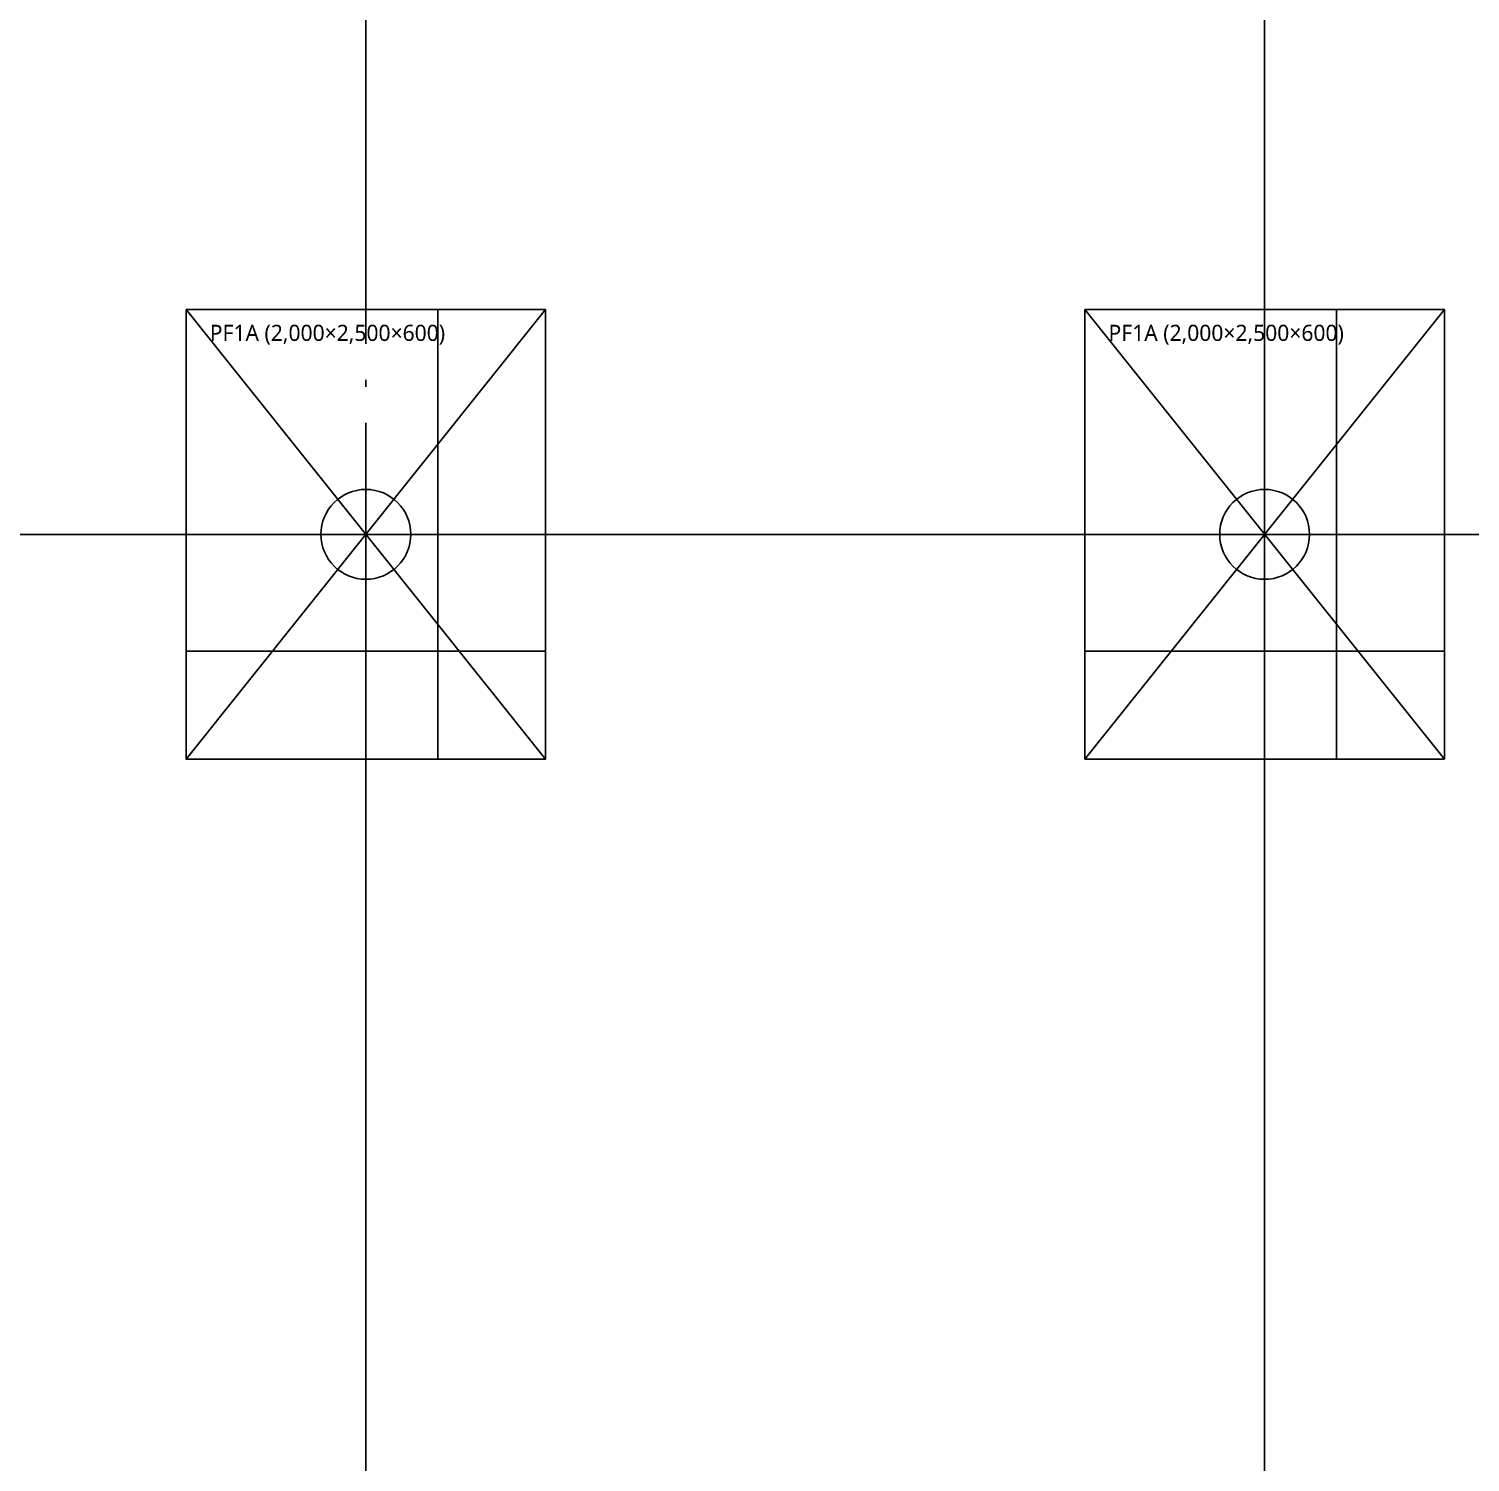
# Model space of a CAD drawing. Header units: millimetres. Extents: x -734060 to 504600, y -7739 to 118800.
# Drawn here: x -235775 to -227756, y 44239 to 52212 of the extents above; entities that cross this region are included whole.
import ezdxf
from ezdxf.enums import TextEntityAlignment as Align
from ezdxf.lldxf.tags import DXFTag

# ---------------------------------------------------------------- set-up
doc = ezdxf.new("R2010")
doc.units = ezdxf.units.MM
doc.header["$LTSCALE"] = 200
for name, pattern in [('CEN-GAUN', [32.2, 30, -1, 0.2, -1]), ('CONTINOUS', [0]), ('H3', [3, 2, -1])]:
    doc.linetypes.add(name, pattern=pattern)
doc.layers.get('DEFPOINTS').update_dxf_attribs({"color": 137})
for name, color, linetype in [('0-PIPE', 7, 'Continuous'), ('0-기초', 4, 'H3'), ('CEN', 1, 'CEN-GAUN'), ('HAT-INS', 250, 'Continuous'), ('S-COL', 2, 'Continuous')]:
    doc.layers.add(name, color=color, linetype=linetype)
doc.styles.add('스타일1', font='malgun.ttf')
tags = doc.linetypes.add('DH-HID2', pattern=[1.2, 0.8, -0.4]).pattern_tags.tags
tags[6:7] = [DXFTag(74, 4), DXFTag(75, 0), DXFTag(340, '0'), DXFTag(46, 1.0), DXFTag(50, 0.0), DXFTag(44, 0.0), DXFTag(45, 0.0)]
tags[4:5] = [DXFTag(74, 4), DXFTag(75, 0), DXFTag(340, '0'), DXFTag(46, 1.0), DXFTag(50, 0.0), DXFTag(44, 0.0), DXFTag(45, 0.0)]

# ---------------------------------------------------------------- blocks, each defined once
blk = doc.blocks.new('X-CEN11')
at = {"layer": 'CEN', "color": 14, "linetype": 'CONTINOUS'}
for p, q in [((66000, 4216.4), (66000, -48378.3)), ((-9200, -36500), (76000, -36500))]:
    blk.add_line(p, q, dxfattribs=at)
blk = doc.blocks.new('X-CEN')
at = {"layer": 'CEN'}
blk.add_line((61000, 9200), (61000, -53000), dxfattribs=at)
blk = doc.blocks.new('파일')
at = {"layer": '0-PIPE', "color": 7, "linetype": 'Continuous'}
for p, q in [((0, -300), (0, 300)), ((-300, 0), (300, 0))]:
    blk.add_line(p, q, dxfattribs=at)
at = {"layer": '0-PIPE', "color": 3, "linetype": 'Continuous'}
blk.add_circle((0, 0), 250, dxfattribs=at)
blk = doc.blocks.new('SS-PF1A')
at = {"layer": '0-기초', "linetype": 'DH-HID2', "ltscale": 2.5}
blk.add_lwpolyline([(-1000, 1250), (-1000, -1250), (1000, -1250), (1000, 1250)], close=True, dxfattribs=at)
at = {"layer": 'DEFPOINTS'}
for p, q in [((-1000, 1250), (1000, -1250)), ((-1000, -1250), (1000, 1250))]:
    blk.add_line(p, q, dxfattribs=at)
for points in [[(1000, -1250), (1000, 1250), (400, 1250), (400, -1250)], [(-1000, -1250), (-1000, -650), (1000, -650), (1000, -1250)]]:
    blk.add_lwpolyline(points, close=True, dxfattribs=at)
at = {"layer": '0-기초'}
blk.add_blockref('파일', (0, 0), dxfattribs=at)
at = {"layer": 'DEFPOINTS', "style": '스타일1'}
blk.add_text('PF1A (2,000×2,500×600)', height=90, dxfattribs=at).set_placement((-213.7, 1121), align=Align.MIDDLE_CENTER)
blk = doc.blocks.new('X-1F-FD')
at = {"layer": 'S-COL'}
for p in [(61000, -36500), (66000, -36500)]:
    blk.add_blockref('SS-PF1A', p, dxfattribs=at)

msp = doc.modelspace()

# ---------------------------------------------------------------- block references
msp.add_blockref('X-1F-FD', (-294900, 85900))
at = {"layer": '0-기초', "color": 252, "linetype": 'CONTINOUS', "ltscale": 3}
msp.add_blockref('X-CEN11', (-294900, 85900), dxfattribs=at)
at = {"layer": 'HAT-INS'}
msp.add_blockref('X-CEN', (-294900, 85900), dxfattribs=at)

doc.saveas('drawing.dxf')
